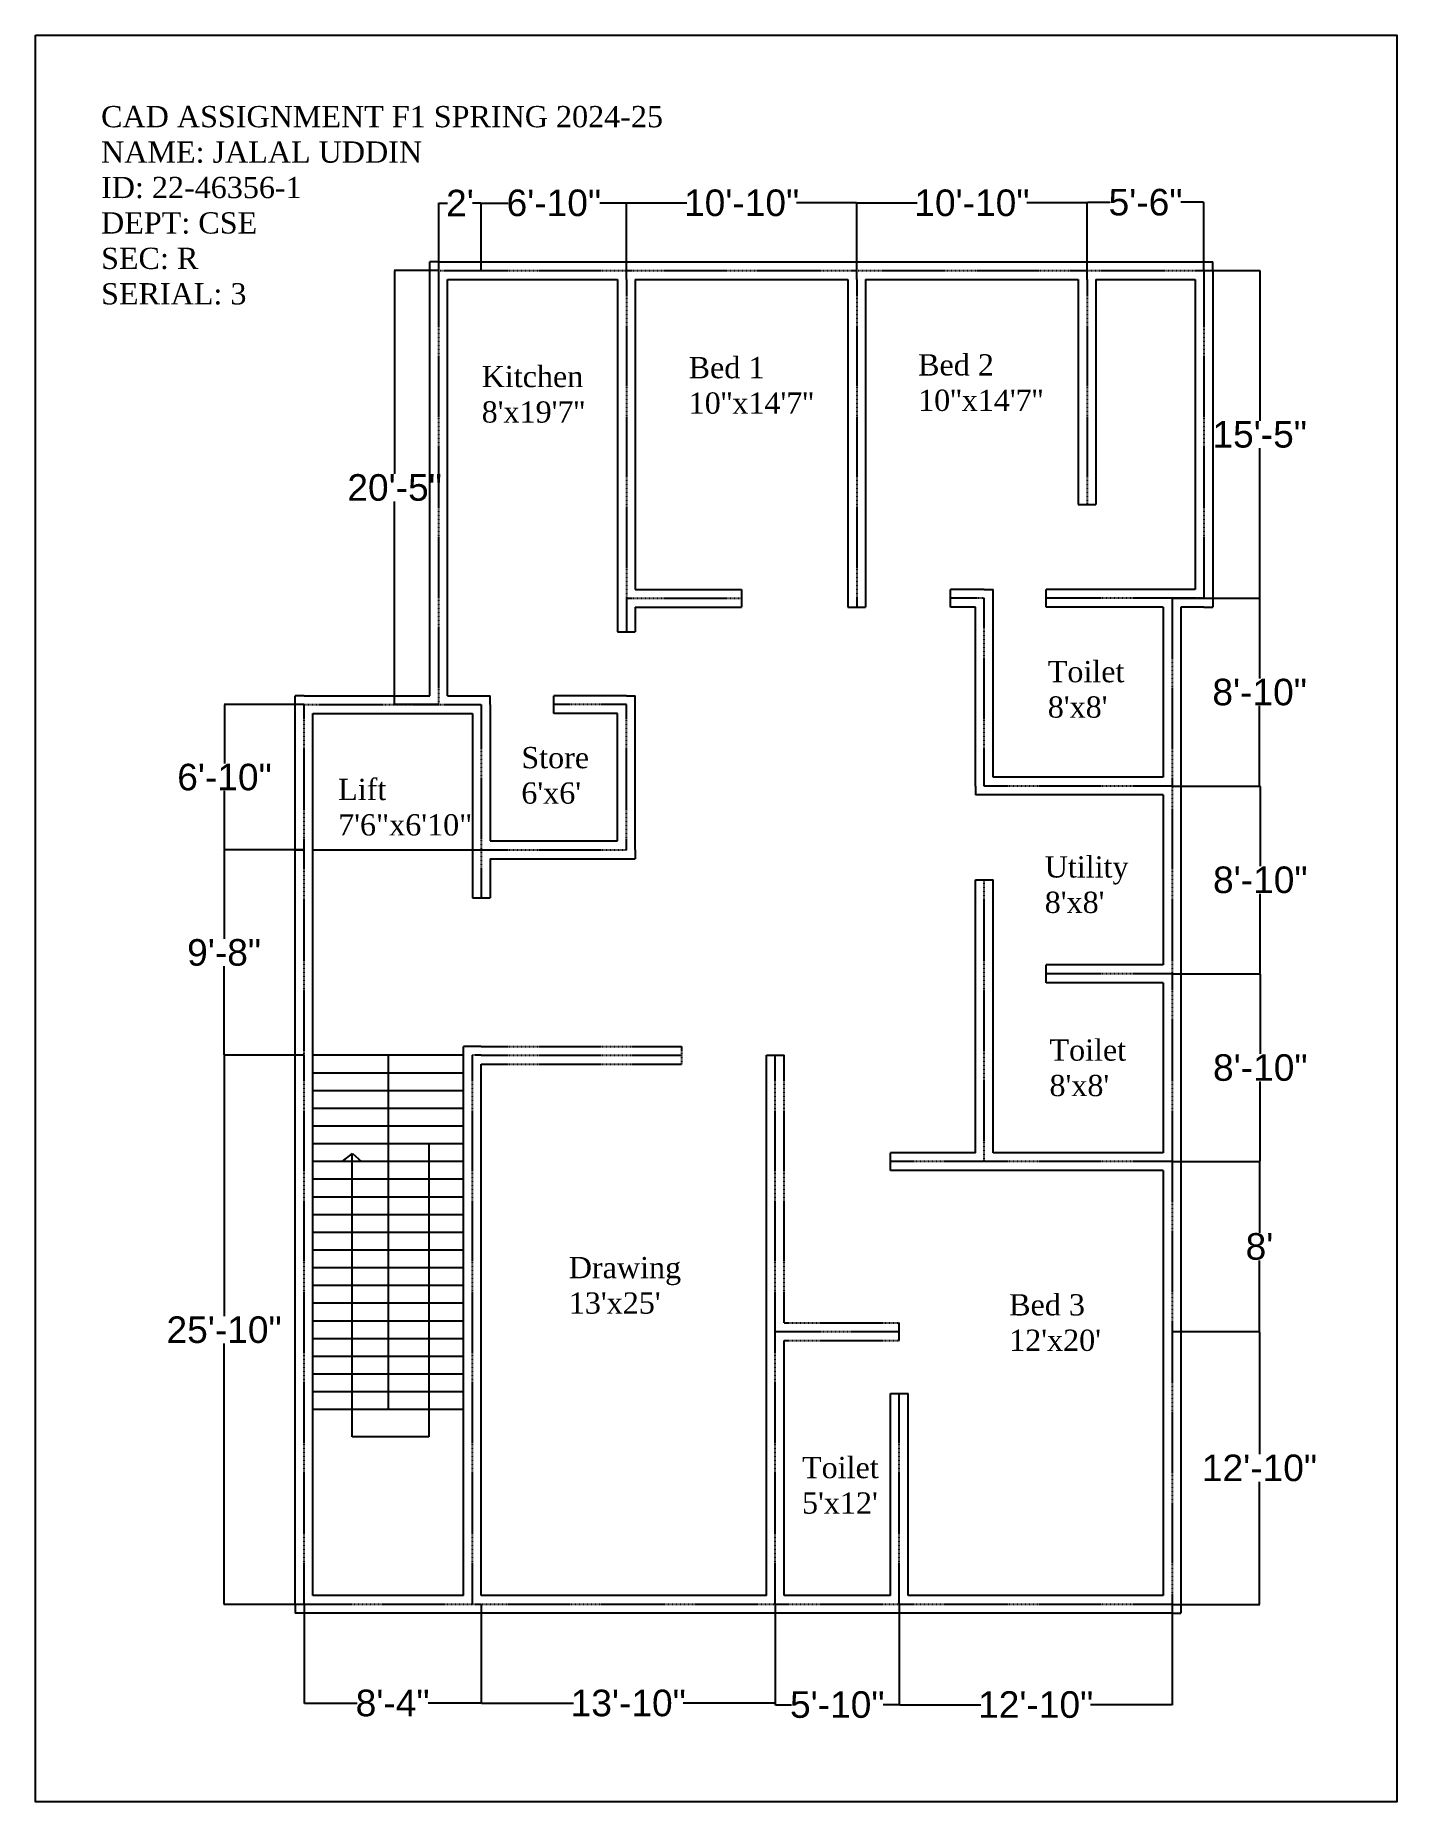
# Model space of a CAD drawing. Header units: inches. Extents: x 288 to 1057, y 70 to 1068.
import ezdxf

# ---------------------------------------------------------------- set-up
doc = ezdxf.new("R2010")
doc.units = ezdxf.units.IN
doc.header["$MEASUREMENT"] = 0
doc.linetypes.add('DASHED', pattern=[0.75, 0.5, -0.25])
doc.styles.get("Standard").update_dxf_attribs({"font": 'Arial.ttf'})
doc.dimstyles.get("Standard").update_dxf_attribs({"dimtxt": 15, "dimasz": 0.18, "dimexe": 0.18, "dimexo": 0.0625, "dimgap": 0.09, "dimtad": 0, "dimtih": 1, "dimtoh": 1, "dimdec": 0, "dimzin": 2, "dimdsep": 46, "dimlunit": 4, "dimtxsty": 'Standard', "dimcen": 0.09, "dimclrt": 5, "dimadec": 0, "dimazin": 0, "dimtfac": 1, "dimtdec": 0, "dimtofl": 0, "dimtmove": 0, "dimatfit": 3, "dimfxl": 1, "dimtolj": 1, "dimtzin": 0, "dimarcsym": 0})

# ---------------------------------------------------------------- blocks, each defined once
blk = doc.blocks.new('*D22')
at = {"color": 0, "lineweight": -2, "transparency": 16777216}
for p, q in [((516.13, 934.79), (516.13, 973.06)), ((516.31, 972.88), (521.01, 972.88)), ((539.95, 972.88), (535.25, 972.88)), ((540.13, 934.79), (540.13, 973.06))]:
    blk.add_line(p, q, dxfattribs=at)
at = {"color": 0, "transparency": 16777216}
for points in [[(516.31, 972.91), (516.31, 972.85), (516.13, 972.88)], [(539.95, 972.91), (539.95, 972.85), (540.13, 972.88)]]:
    blk.add_solid(points, dxfattribs=at)
at = {"layer": 'Defpoints', "color": 0, "transparency": 16777216}
for p in [(516.13, 972.88), (516.13, 934.73), (540.13, 934.73)]:
    blk.add_point(p, dxfattribs=at)
at = {"color": 5, "transparency": 16777216, "insert": (528.13, 972.88), "char_height": 15, "attachment_point": 5}
blk.add_mtext("\\A1;2'", dxfattribs=at)
blk = doc.blocks.new('*D23')
at = {"color": 0, "lineweight": -2, "transparency": 16777216}
for p, q in [((540.13, 934.79), (540.13, 973.1)), ((540.31, 972.92), (555.24, 972.92)), ((621.95, 972.92), (607.03, 972.92)), ((622.13, 934.79), (622.13, 973.1))]:
    blk.add_line(p, q, dxfattribs=at)
at = {"color": 0, "transparency": 16777216}
for points in [[(540.31, 972.95), (540.31, 972.89), (540.13, 972.92)], [(621.95, 972.95), (621.95, 972.89), (622.13, 972.92)]]:
    blk.add_solid(points, dxfattribs=at)
at = {"layer": 'Defpoints', "color": 0, "transparency": 16777216}
for p in [(622.13, 972.92), (540.13, 934.73), (622.13, 934.73)]:
    blk.add_point(p, dxfattribs=at)
at = {"color": 5, "transparency": 16777216, "insert": (581.13, 972.92), "char_height": 15, "attachment_point": 5}
blk.add_mtext('\\A1;6\'-10"', dxfattribs=at)
blk = doc.blocks.new('*D24')
at = {"color": 0, "lineweight": -2, "transparency": 16777216}
for p, q in [((622.13, 934.79), (622.13, 973.13)), ((622.31, 972.95), (656.16, 972.95)), ((751.95, 972.95), (718.11, 972.95)), ((752.13, 934.79), (752.13, 973.13))]:
    blk.add_line(p, q, dxfattribs=at)
at = {"color": 0, "transparency": 16777216}
for points in [[(622.31, 972.98), (622.31, 972.92), (622.13, 972.95)], [(751.95, 972.98), (751.95, 972.92), (752.13, 972.95)]]:
    blk.add_solid(points, dxfattribs=at)
at = {"layer": 'Defpoints', "color": 0, "transparency": 16777216}
for p in [(752.13, 972.95), (622.13, 934.73), (752.13, 934.73)]:
    blk.add_point(p, dxfattribs=at)
at = {"color": 5, "transparency": 16777216, "insert": (687.13, 972.95), "char_height": 15, "attachment_point": 5}
blk.add_mtext('\\A1;10\'-10"', dxfattribs=at)
blk = doc.blocks.new('*D25')
at = {"color": 0, "lineweight": -2, "transparency": 16777216}
for p, q in [((752.13, 934.79), (752.13, 973.13)), ((752.31, 972.95), (786.16, 972.95)), ((881.95, 972.95), (848.11, 972.95)), ((882.13, 934.79), (882.13, 973.13))]:
    blk.add_line(p, q, dxfattribs=at)
at = {"color": 0, "transparency": 16777216}
for points in [[(752.31, 972.98), (752.31, 972.92), (752.13, 972.95)], [(881.95, 972.98), (881.95, 972.92), (882.13, 972.95)]]:
    blk.add_solid(points, dxfattribs=at)
at = {"layer": 'Defpoints', "color": 0, "transparency": 16777216}
for p in [(882.13, 972.95), (752.13, 934.73), (882.13, 934.73)]:
    blk.add_point(p, dxfattribs=at)
at = {"color": 5, "transparency": 16777216, "insert": (817.13, 972.95), "char_height": 15, "attachment_point": 5}
blk.add_mtext('\\A1;10\'-10"', dxfattribs=at)
blk = doc.blocks.new('*D26')
at = {"color": 0, "lineweight": -2, "transparency": 16777216}
for p, q in [((882.13, 934.79), (882.13, 973.48)), ((882.31, 973.3), (895.11, 973.3)), ((947.95, 973.3), (935.16, 973.3)), ((948.13, 934.79), (948.13, 973.48))]:
    blk.add_line(p, q, dxfattribs=at)
at = {"color": 0, "transparency": 16777216}
for points in [[(882.31, 973.33), (882.31, 973.27), (882.13, 973.3)], [(947.95, 973.33), (947.95, 973.27), (948.13, 973.3)]]:
    blk.add_solid(points, dxfattribs=at)
at = {"layer": 'Defpoints', "color": 0, "transparency": 16777216}
for p in [(948.13, 973.3), (882.13, 934.73), (948.13, 934.73)]:
    blk.add_point(p, dxfattribs=at)
at = {"color": 5, "transparency": 16777216, "insert": (915.13, 973.3), "char_height": 15, "attachment_point": 5}
blk.add_mtext('\\A1;5\'-6"', dxfattribs=at)
blk = doc.blocks.new('*D27')
at = {"color": 0, "lineweight": -2, "transparency": 16777216}
for p, q in [((948.19, 934.73), (979.76, 934.73)), ((979.58, 934.55), (979.58, 849.98)), ((979.58, 749.91), (979.58, 834.48)), ((948.19, 749.73), (979.76, 749.73))]:
    blk.add_line(p, q, dxfattribs=at)
at = {"color": 0, "transparency": 16777216}
for points in [[(979.55, 934.55), (979.61, 934.55), (979.58, 934.73)], [(979.55, 749.91), (979.61, 749.91), (979.58, 749.73)]]:
    blk.add_solid(points, dxfattribs=at)
at = {"layer": 'Defpoints', "color": 0, "transparency": 16777216}
for p in [(948.13, 934.73), (948.13, 749.73), (979.58, 749.73)]:
    blk.add_point(p, dxfattribs=at)
at = {"color": 5, "transparency": 16777216, "insert": (979.58, 842.23), "char_height": 15, "attachment_point": 5}
blk.add_mtext('\\A1;15\'-5"', dxfattribs=at)
blk = doc.blocks.new('*D28')
at = {"color": 0, "lineweight": -2, "transparency": 16777216}
for p, q in [((930.19, 749.73), (979.75, 749.73)), ((979.57, 749.55), (979.57, 704.48)), ((979.57, 643.91), (979.57, 688.98)), ((930.19, 643.73), (979.75, 643.73))]:
    blk.add_line(p, q, dxfattribs=at)
at = {"color": 0, "transparency": 16777216}
for points in [[(979.54, 749.55), (979.6, 749.55), (979.57, 749.73)], [(979.54, 643.91), (979.6, 643.91), (979.57, 643.73)]]:
    blk.add_solid(points, dxfattribs=at)
at = {"layer": 'Defpoints', "color": 0, "transparency": 16777216}
for p in [(930.13, 749.73), (930.13, 643.73), (979.57, 643.73)]:
    blk.add_point(p, dxfattribs=at)
at = {"color": 5, "transparency": 16777216, "insert": (979.57, 696.73), "char_height": 15, "attachment_point": 5}
blk.add_mtext('\\A1;8\'-10"', dxfattribs=at)
blk = doc.blocks.new('*D29')
at = {"color": 0, "lineweight": -2, "transparency": 16777216}
for p, q in [((930.19, 643.73), (980.11, 643.73)), ((979.93, 643.55), (979.93, 598.48)), ((979.93, 537.91), (979.93, 582.98)), ((930.19, 537.73), (980.11, 537.73))]:
    blk.add_line(p, q, dxfattribs=at)
at = {"color": 0, "transparency": 16777216}
for points in [[(979.9, 643.55), (979.96, 643.55), (979.93, 643.73)], [(979.9, 537.91), (979.96, 537.91), (979.93, 537.73)]]:
    blk.add_solid(points, dxfattribs=at)
at = {"layer": 'Defpoints', "color": 0, "transparency": 16777216}
for p in [(930.13, 643.73), (930.13, 537.73), (979.93, 537.73)]:
    blk.add_point(p, dxfattribs=at)
at = {"color": 5, "transparency": 16777216, "insert": (979.93, 590.73), "char_height": 15, "attachment_point": 5}
blk.add_mtext('\\A1;8\'-10"', dxfattribs=at)
blk = doc.blocks.new('*D30')
at = {"color": 0, "lineweight": -2, "transparency": 16777216}
for p, q in [((930.19, 537.73), (980.11, 537.73)), ((979.93, 537.55), (979.93, 492.48)), ((979.93, 431.91), (979.93, 476.98)), ((930.19, 431.73), (980.11, 431.73))]:
    blk.add_line(p, q, dxfattribs=at)
at = {"color": 0, "transparency": 16777216}
for points in [[(979.9, 537.55), (979.96, 537.55), (979.93, 537.73)], [(979.9, 431.91), (979.96, 431.91), (979.93, 431.73)]]:
    blk.add_solid(points, dxfattribs=at)
at = {"layer": 'Defpoints', "color": 0, "transparency": 16777216}
for p in [(930.13, 537.73), (930.13, 431.73), (979.93, 431.73)]:
    blk.add_point(p, dxfattribs=at)
at = {"color": 5, "transparency": 16777216, "insert": (979.93, 484.73), "char_height": 15, "attachment_point": 5}
blk.add_mtext('\\A1;8\'-10"', dxfattribs=at)
blk = doc.blocks.new('*D31')
at = {"color": 0, "lineweight": -2, "transparency": 16777216}
for p, q in [((930.19, 431.73), (979.64, 431.73)), ((979.46, 431.55), (979.46, 391.48)), ((979.46, 335.91), (979.46, 375.98)), ((930.19, 335.73), (979.64, 335.73))]:
    blk.add_line(p, q, dxfattribs=at)
at = {"color": 0, "transparency": 16777216}
for points in [[(979.43, 431.55), (979.49, 431.55), (979.46, 431.73)], [(979.43, 335.91), (979.49, 335.91), (979.46, 335.73)]]:
    blk.add_solid(points, dxfattribs=at)
at = {"layer": 'Defpoints', "color": 0, "transparency": 16777216}
for p in [(930.13, 431.73), (979.46, 431.73), (930.13, 335.73)]:
    blk.add_point(p, dxfattribs=at)
at = {"color": 5, "transparency": 16777216, "insert": (979.46, 383.73), "char_height": 15, "attachment_point": 5}
blk.add_mtext("\\A1;8'", dxfattribs=at)
blk = doc.blocks.new('*D32')
at = {"color": 0, "lineweight": -2, "transparency": 16777216}
for p, q in [((930.19, 335.73), (979.64, 335.73)), ((979.46, 335.55), (979.46, 266.48)), ((979.46, 181.91), (979.46, 250.98)), ((930.19, 181.73), (979.64, 181.73))]:
    blk.add_line(p, q, dxfattribs=at)
at = {"color": 0, "transparency": 16777216}
for points in [[(979.43, 335.55), (979.49, 335.55), (979.46, 335.73)], [(979.43, 181.91), (979.49, 181.91), (979.46, 181.73)]]:
    blk.add_solid(points, dxfattribs=at)
at = {"layer": 'Defpoints', "color": 0, "transparency": 16777216}
for p in [(930.13, 335.73), (930.13, 181.73), (979.46, 181.73)]:
    blk.add_point(p, dxfattribs=at)
at = {"color": 5, "transparency": 16777216, "insert": (979.46, 258.73), "char_height": 15, "attachment_point": 5}
blk.add_mtext('\\A1;12\'-10"', dxfattribs=at)
blk = doc.blocks.new('*D33')
at = {"color": 0, "lineweight": -2, "transparency": 16777216}
for p, q in [((776.13, 181.67), (776.13, 124.91)), ((930.13, 181.67), (930.13, 124.91)), ((776.31, 125.09), (822.16, 125.09)), ((929.95, 125.09), (884.11, 125.09))]:
    blk.add_line(p, q, dxfattribs=at)
at = {"color": 0, "transparency": 16777216}
for points in [[(776.31, 125.12), (776.31, 125.06), (776.13, 125.09)], [(929.95, 125.12), (929.95, 125.06), (930.13, 125.09)]]:
    blk.add_solid(points, dxfattribs=at)
at = {"layer": 'Defpoints', "color": 0, "transparency": 16777216}
for p in [(776.13, 181.73), (930.13, 181.73), (776.13, 125.09)]:
    blk.add_point(p, dxfattribs=at)
at = {"color": 5, "transparency": 16777216, "insert": (853.13, 125.09), "char_height": 15, "attachment_point": 5}
blk.add_mtext('\\A1;12\'-10"', dxfattribs=at)
blk = doc.blocks.new('*D34')
at = {"color": 0, "lineweight": -2, "transparency": 16777216}
for p, q in [((706.13, 181.67), (706.13, 124.91)), ((776.13, 181.67), (776.13, 124.91)), ((706.31, 125.09), (715.28, 125.09)), ((775.95, 125.09), (766.99, 125.09))]:
    blk.add_line(p, q, dxfattribs=at)
at = {"color": 0, "transparency": 16777216}
for points in [[(706.31, 125.12), (706.31, 125.06), (706.13, 125.09)], [(775.95, 125.12), (775.95, 125.06), (776.13, 125.09)]]:
    blk.add_solid(points, dxfattribs=at)
at = {"layer": 'Defpoints', "color": 0, "transparency": 16777216}
for p in [(706.13, 181.73), (776.13, 181.73), (776.13, 125.09)]:
    blk.add_point(p, dxfattribs=at)
at = {"color": 5, "transparency": 16777216, "insert": (741.13, 125.09), "char_height": 15, "attachment_point": 5}
blk.add_mtext('\\A1;5\'-10"', dxfattribs=at)
blk = doc.blocks.new('*D35')
at = {"color": 0, "lineweight": -2, "transparency": 16777216}
for p, q in [((540.13, 181.67), (540.13, 125.8)), ((706.13, 181.67), (706.13, 125.8)), ((540.31, 125.98), (592.16, 125.98)), ((705.95, 125.98), (654.11, 125.98))]:
    blk.add_line(p, q, dxfattribs=at)
at = {"color": 0, "transparency": 16777216}
for points in [[(540.31, 126.01), (540.31, 125.95), (540.13, 125.98)], [(705.95, 126.01), (705.95, 125.95), (706.13, 125.98)]]:
    blk.add_solid(points, dxfattribs=at)
at = {"layer": 'Defpoints', "color": 0, "transparency": 16777216}
for p in [(540.13, 181.73), (706.13, 181.73), (540.13, 125.98)]:
    blk.add_point(p, dxfattribs=at)
at = {"color": 5, "transparency": 16777216, "insert": (623.13, 125.98), "char_height": 15, "attachment_point": 5}
blk.add_mtext('\\A1;13\'-10"', dxfattribs=at)
blk = doc.blocks.new('*D36')
at = {"color": 0, "lineweight": -2, "transparency": 16777216}
for p, q in [((440.13, 181.67), (440.13, 125.8)), ((540.13, 181.67), (540.13, 125.8)), ((440.31, 125.98), (470.1, 125.98)), ((539.95, 125.98), (510.17, 125.98))]:
    blk.add_line(p, q, dxfattribs=at)
at = {"color": 0, "transparency": 16777216}
for points in [[(440.31, 126.01), (440.31, 125.95), (440.13, 125.98)], [(539.95, 126.01), (539.95, 125.95), (540.13, 125.98)]]:
    blk.add_solid(points, dxfattribs=at)
at = {"layer": 'Defpoints', "color": 0, "transparency": 16777216}
for p in [(440.13, 181.73), (540.13, 181.73), (540.13, 125.98)]:
    blk.add_point(p, dxfattribs=at)
at = {"color": 5, "transparency": 16777216, "insert": (490.13, 125.98), "char_height": 15, "attachment_point": 5}
blk.add_mtext('\\A1;8\'-4"', dxfattribs=at)
blk = doc.blocks.new('*D37')
at = {"color": 0, "lineweight": -2, "transparency": 16777216}
for p, q in [((516.07, 934.73), (491.07, 934.73)), ((491.25, 934.55), (491.25, 819.98)), ((491.25, 689.91), (491.25, 804.48)), ((516.07, 689.73), (491.07, 689.73))]:
    blk.add_line(p, q, dxfattribs=at)
at = {"color": 0, "transparency": 16777216}
for points in [[(491.22, 934.55), (491.28, 934.55), (491.25, 934.73)], [(491.22, 689.91), (491.28, 689.91), (491.25, 689.73)]]:
    blk.add_solid(points, dxfattribs=at)
at = {"layer": 'Defpoints', "color": 0, "transparency": 16777216}
for p in [(516.13, 934.73), (491.25, 689.73), (516.13, 689.73)]:
    blk.add_point(p, dxfattribs=at)
at = {"color": 5, "transparency": 16777216, "insert": (491.25, 812.23), "char_height": 15, "attachment_point": 5}
blk.add_mtext('\\A1;20\'-5"', dxfattribs=at)
blk = doc.blocks.new('*D38')
at = {"color": 0, "lineweight": -2, "transparency": 16777216}
for p, q in [((440.07, 689.73), (395.04, 689.73)), ((395.22, 689.55), (395.22, 656.48)), ((395.22, 607.91), (395.22, 640.98)), ((440.07, 607.73), (395.04, 607.73))]:
    blk.add_line(p, q, dxfattribs=at)
at = {"color": 0, "transparency": 16777216}
for points in [[(395.19, 689.55), (395.25, 689.55), (395.22, 689.73)], [(395.19, 607.91), (395.25, 607.91), (395.22, 607.73)]]:
    blk.add_solid(points, dxfattribs=at)
at = {"layer": 'Defpoints', "color": 0, "transparency": 16777216}
for p in [(440.13, 689.73), (395.22, 607.73), (440.13, 607.73)]:
    blk.add_point(p, dxfattribs=at)
at = {"color": 5, "transparency": 16777216, "insert": (395.22, 648.73), "char_height": 15, "attachment_point": 5}
blk.add_mtext('\\A1;6\'-10"', dxfattribs=at)
blk = doc.blocks.new('*D39')
at = {"color": 0, "lineweight": -2, "transparency": 16777216}
for p, q in [((440.07, 607.73), (394.82, 607.73)), ((395, 607.55), (395, 557.48)), ((395, 491.91), (395, 541.98)), ((440.07, 491.73), (394.82, 491.73))]:
    blk.add_line(p, q, dxfattribs=at)
at = {"color": 0, "transparency": 16777216}
for points in [[(394.97, 607.55), (395.03, 607.55), (395, 607.73)], [(394.97, 491.91), (395.03, 491.91), (395, 491.73)]]:
    blk.add_solid(points, dxfattribs=at)
at = {"layer": 'Defpoints', "color": 0, "transparency": 16777216}
for p in [(395, 607.73), (440.13, 607.73), (440.13, 491.73)]:
    blk.add_point(p, dxfattribs=at)
at = {"color": 5, "transparency": 16777216, "insert": (395, 549.73), "char_height": 15, "attachment_point": 5}
blk.add_mtext('\\A1;9\'-8"', dxfattribs=at)
blk = doc.blocks.new('*D40')
at = {"color": 0, "lineweight": -2, "transparency": 16777216}
for p, q in [((440.07, 491.73), (394.82, 491.73)), ((395, 491.55), (395, 344.48)), ((395, 181.91), (395, 328.98)), ((440.07, 181.73), (394.82, 181.73))]:
    blk.add_line(p, q, dxfattribs=at)
at = {"color": 0, "transparency": 16777216}
for points in [[(394.97, 491.55), (395.03, 491.55), (395, 491.73)], [(394.97, 181.91), (395.03, 181.91), (395, 181.73)]]:
    blk.add_solid(points, dxfattribs=at)
at = {"layer": 'Defpoints', "color": 0, "transparency": 16777216}
for p in [(440.13, 491.73), (395, 181.73), (440.13, 181.73)]:
    blk.add_point(p, dxfattribs=at)
at = {"color": 5, "transparency": 16777216, "insert": (395, 336.73), "char_height": 15, "attachment_point": 5}
blk.add_mtext('\\A1;25\'-10"', dxfattribs=at)

msp = doc.modelspace()

# ---------------------------------------------------------------- linework, layer by layer
for p, q in [((511.13, 934.73), (511.13, 939.73)), ((516.13, 939.73), (511.13, 939.73)), ((516.13, 939.73), (540.13, 939.73)), ((540.13, 939.73), (622.13, 939.73)), ((622.13, 939.73), (752.13, 939.73)), ((752.13, 939.73), (882.13, 939.73)), ((882.13, 939.73), (948.13, 939.73)), ((948.13, 939.73), (953.13, 939.73)), ((953.13, 934.73), (953.13, 939.73)), ((511.13, 694.73), (511.13, 934.73)), ((521.13, 929.73), (540.13, 929.73)), ((521.13, 694.73), (521.13, 929.73)), ((540.13, 929.73), (617.13, 929.73)), ((617.13, 929.73), (617.13, 730.73)), ((617.13, 929.73), (617.13, 749.79)), ((627.13, 929.73), (747.13, 929.73)), ((627.13, 929.73), (627.13, 754.79)), ((747.13, 929.73), (747.13, 744.73)), ((757.13, 929.73), (877.13, 929.73)), ((757.13, 929.73), (757.13, 744.73)), ((877.13, 929.73), (877.13, 802.73)), ((887.13, 929.73), (943.13, 929.73)), ((887.13, 929.73), (887.13, 802.73)), ((943.13, 929.73), (943.13, 754.73)), ((953.13, 934.73), (953.13, 749.73)), ((877.13, 802.73), (887.13, 802.73)), ((627.13, 754.79), (687.13, 754.79)), ((687.13, 754.79), (687.13, 744.79)), ((824.13, 754.73), (805.13, 754.73)), ((805.13, 744.73), (805.13, 754.73)), ((824.13, 754.73), (829.13, 754.73)), ((829.13, 749.73), (829.13, 754.73)), ((829.13, 648.73), (829.13, 749.73)), ((930.13, 754.73), (859.13, 754.73)), ((859.13, 744.73), (859.13, 754.73)), ((943.13, 754.73), (930.13, 754.73)), ((953.13, 749.73), (953.13, 744.73)), ((627.13, 744.79), (627.13, 730.73)), ((627.13, 744.79), (687.13, 744.79)), ((747.13, 744.73), (757.13, 744.73)), ((819.13, 744.73), (805.13, 744.73)), ((819.13, 643.73), (819.13, 744.73)), ((925.13, 744.73), (859.13, 744.73)), ((925.13, 744.73), (925.13, 648.73)), ((948.13, 744.73), (935.13, 744.73)), ((935.13, 744.73), (935.13, 643.73)), ((948.13, 744.73), (953.13, 744.73)), ((617.13, 730.73), (627.13, 730.73)), ((435.13, 689.73), (435.13, 694.73)), ((440.13, 694.73), (435.13, 694.73)), ((435.13, 607.73), (435.13, 689.73)), ((440.13, 694.73), (511.13, 694.73)), ((521.13, 694.73), (540.13, 694.73)), ((540.13, 694.73), (545.13, 694.73)), ((545.13, 689.73), (545.13, 694.73)), ((545.13, 689.73), (545.13, 612.73)), ((622.13, 694.73), (581.13, 694.73)), ((581.13, 684.73), (581.13, 694.73)), ((622.13, 694.73), (627.13, 694.73)), ((627.13, 689.73), (627.13, 694.73)), ((627.13, 607.73), (627.13, 689.73)), ((445.13, 607.73), (445.13, 684.73)), ((445.13, 684.73), (516.13, 684.73)), ((516.13, 684.73), (535.13, 684.73)), ((535.13, 684.73), (535.13, 580.73)), ((617.13, 684.73), (581.13, 684.73)), ((617.13, 612.73), (617.13, 684.73)), ((925.13, 648.73), (829.13, 648.73)), ((819.13, 643.73), (819.13, 638.73)), ((824.13, 638.73), (819.13, 638.73)), ((925.13, 638.73), (824.13, 638.73)), ((925.13, 638.73), (925.13, 542.73)), ((935.13, 643.73), (935.13, 537.73)), ((545.13, 612.73), (617.13, 612.73)), ((435.13, 491.73), (435.13, 607.73)), ((435.13, 607.73), (440.13, 607.73)), ((445.13, 491.73), (445.13, 607.73)), ((445.13, 607.73), (540.13, 607.73)), ((545.13, 602.73), (622.13, 602.73)), ((545.13, 602.73), (545.13, 580.73)), ((622.13, 602.73), (627.1, 602.73)), ((627.13, 607.73), (627.1, 602.73)), ((819.13, 436.73), (819.13, 590.73)), ((819.13, 590.73), (829.13, 590.73)), ((829.13, 436.73), (829.13, 590.73)), ((535.13, 580.73), (545.13, 580.73)), ((925.13, 542.73), (859.13, 542.73)), ((859.13, 532.73), (859.13, 542.73)), ((925.13, 532.73), (859.13, 532.73)), ((925.13, 532.73), (925.13, 436.73)), ((935.13, 537.73), (935.13, 431.73)), ((435.13, 181.73), (435.13, 491.73)), ((445.13, 186.73), (445.13, 491.73)), ((530.13, 491.73), (445.13, 491.73)), ((445.13, 491.73), (445.13, 491.73)), ((445.13, 491.73), (445.13, 491.73)), ((445.13, 491.73), (445.13, 491.73)), ((487.63, 491.73), (487.63, 291.73)), ((540.13, 496.73), (530.13, 496.73)), ((530.13, 491.73), (530.13, 496.73)), ((530.13, 186.73), (530.13, 491.73)), ((701.13, 186.73), (701.13, 491.73)), ((701.13, 491.73), (711.13, 491.73)), ((530.13, 481.73), (445.13, 481.73)), ((540.13, 186.73), (540.13, 486.73)), ((530.13, 471.73), (445.13, 471.73)), ((530.13, 461.73), (445.13, 461.73)), ((530.13, 451.73), (445.13, 451.73)), ((530.13, 441.73), (445.13, 441.73)), ((510.56, 441.73), (510.56, 276.36)), ((530.13, 431.73), (445.13, 431.73)), ((467.36, 436.27), (461.48, 431.69)), ((467.38, 276.36), (467.38, 436.39)), ((467.43, 436.33), (472.62, 431.69)), ((819.13, 436.73), (771.13, 436.73)), ((771.13, 426.73), (771.13, 436.73)), ((925.13, 436.73), (829.13, 436.73)), ((935.13, 431.73), (935.13, 335.73)), ((530.13, 421.73), (445.13, 421.73)), ((925.13, 426.73), (771.13, 426.73)), ((925.13, 426.73), (925.13, 335.73)), ((530.13, 411.73), (445.13, 411.73)), ((530.13, 401.73), (445.13, 401.73)), ((530.13, 391.73), (445.13, 391.73)), ((530.13, 381.73), (445.13, 381.73)), ((530.13, 371.73), (445.13, 371.73)), ((530.13, 361.73), (445.13, 361.73)), ((530.13, 351.73), (445.13, 351.73)), ((530.13, 341.73), (445.13, 341.73)), ((776.13, 330.73), (776.13, 340.73)), ((530.13, 331.73), (445.13, 331.73)), ((711.13, 186.73), (711.13, 330.73)), ((925.13, 335.73), (925.13, 186.73)), ((935.13, 335.73), (935.13, 181.73)), ((530.13, 321.73), (445.13, 321.73)), ((530.13, 311.73), (445.13, 311.73)), ((530.13, 301.73), (445.13, 301.73)), ((771.13, 186.73), (771.13, 300.73)), ((771.13, 300.73), (781.13, 300.73)), ((781.13, 186.73), (781.13, 300.73)), ((530.13, 291.73), (445.13, 291.73)), ((510.56, 276.36), (467.38, 276.36)), ((435.13, 181.73), (435.13, 176.73)), ((530.13, 186.73), (445.13, 186.73)), ((701.13, 186.73), (540.13, 186.73)), ((771.13, 186.73), (711.13, 186.73)), ((925.13, 186.73), (781.13, 186.73)), ((935.13, 181.73), (935.13, 176.73)), ((440.13, 176.73), (435.13, 176.73)), ((540.13, 176.73), (440.13, 176.73)), ((706.13, 176.73), (540.13, 176.73)), ((776.13, 176.73), (706.13, 176.73)), ((930.13, 176.73), (776.13, 176.73)), ((930.13, 176.73), (935.13, 176.73))]:
    msp.add_line(p, q)
at = {"linetype": 'DASHED'}
for p, q in [((516.13, 934.73), (540.13, 934.73)), ((516.13, 689.73), (516.13, 934.73)), ((540.13, 934.73), (622.13, 934.73)), ((617.13, 934.79), (617.13, 934.73)), ((622.13, 934.79), (622.13, 934.73)), ((622.13, 934.73), (752.13, 934.73)), ((622.13, 929.73), (622.13, 934.73)), ((622.13, 929.73), (622.13, 730.73)), ((622.13, 929.73), (622.13, 749.79)), ((627.13, 934.79), (627.13, 934.73)), ((627.13, 929.73), (627.13, 754.79)), ((752.13, 934.73), (882.13, 934.73)), ((752.13, 929.73), (752.13, 934.73)), ((752.13, 929.73), (752.13, 744.73)), ((882.13, 934.73), (948.13, 934.73)), ((882.13, 929.73), (882.13, 934.73)), ((882.13, 929.73), (882.13, 802.73)), ((948.13, 934.73), (948.13, 749.73)), ((622.13, 749.79), (687.13, 749.79)), ((824.13, 749.73), (805.13, 749.73)), ((824.13, 643.73), (824.13, 749.73)), ((930.13, 749.73), (859.13, 749.73)), ((948.13, 749.73), (930.13, 749.73)), ((930.13, 749.73), (930.13, 643.73)), ((435.13, 607.73), (435.13, 689.73)), ((440.13, 607.73), (440.13, 689.73)), ((440.13, 689.73), (516.13, 689.73)), ((516.13, 689.73), (540.13, 689.73)), ((540.13, 689.73), (540.13, 580.73)), ((622.13, 689.73), (581.13, 689.73)), ((622.13, 607.73), (622.13, 689.73)), ((930.13, 643.73), (824.13, 643.73)), ((930.13, 643.73), (930.13, 537.73)), ((930.13, 643.73), (930.13, 643.73)), ((440.13, 491.73), (440.13, 607.73)), ((540.13, 607.73), (622.13, 607.73)), ((824.13, 431.73), (824.13, 590.73)), ((930.13, 537.73), (859.13, 537.73)), ((930.13, 537.73), (930.13, 431.73)), ((440.13, 181.73), (440.13, 491.73)), ((535.13, 181.73), (535.13, 491.73)), ((540.13, 491.73), (535.13, 491.73)), ((540.13, 496.73), (653.13, 496.73)), ((540.13, 491.73), (653.13, 491.73)), ((653.13, 496.73), (653.13, 486.73)), ((706.13, 181.73), (706.13, 491.73)), ((711.13, 340.73), (711.13, 491.73)), ((540.13, 486.73), (653.13, 486.73)), ((930.13, 431.73), (771.13, 431.73)), ((930.13, 431.73), (930.13, 335.73)), ((711.13, 340.73), (776.13, 340.73)), ((706.13, 335.73), (776.13, 335.73)), ((711.13, 330.73), (776.13, 330.73)), ((930.13, 335.73), (930.13, 181.73)), ((776.13, 181.73), (776.13, 300.73)), ((540.13, 181.73), (440.13, 181.73)), ((706.13, 181.73), (540.13, 181.73)), ((776.13, 181.73), (706.13, 181.73)), ((930.13, 181.73), (776.13, 181.73))]:
    msp.add_line(p, q, dxfattribs=at)
msp.add_lwpolyline([(288.44, 1067.59), (1056.91, 1067.59), (1056.91, 70.36), (288.44, 70.36)], close=True)

# ---------------------------------------------------------------- texts
at = {"insert": (325.54, 1027.69), "char_height": 12, "attachment_point": 1}
msp.add_mtext('{\\fTimes New Roman|b0|i0|c0|p18;\\C1;CAD ASSIGNMENT F1 SPRING 2024-25\\PNAME: \\C250;JALAL UDDIN\\P\\C1;ID: \\C250;22-46356-1\\P\\C1;DEPT: \\C250;CSE\\P\\C1;SEC:\\C250; R\\C1;\\PSERIAL: \\C250;3}', dxfattribs=at)
at = {"char_height": 12, "attachment_point": 1}
for s, insert, width in [("{\\fTimes New Roman|b0|i0|c0|p18;Bed 2\\P10''x14'7''}", (786.74, 887.53), 109.7784), ("{\\fTimes New Roman|b0|i0|c0|p18;Kitchen \\P8'x19'7''}", (540.39, 880.95), 109.7784), ("{\\fTimes New Roman|b0|i0|c0|p18;Bed 1\\P10''x14'7''}", (657.23, 885.98), 109.7784), ("{\\fTimes New Roman|b0|i0|c0|p18;Toilet\\P8'x8'}", (859.95, 714.36), 97.6908), ("{\\fTimes New Roman|b0|i0|c0|p18;Store\\P6'x6'}", (562.78, 665.81), 97.6908), ('{\\fTimes New Roman|b0|i0|c0|p18;Lift\\P7\'6"x6\'10"}', (459.38, 647.84), 97.6908), ("{\\fTimes New Roman|b0|i0|c0|p18;Utility\\P8'x8'}", (858.23, 604.09), 97.6908), ("{\\fTimes New Roman|b0|i0|c0|p18;Toilet\\P8'x8'}", (860.92, 500.69), 97.6908), ("{\\fTimes New Roman|b0|i0|c0|p18;Drawing\\P13'x25'}", (589.57, 377.88), 97.6908), ("{\\fTimes New Roman|b0|i0|c0|p18;Bed 3\\P12'x20'}", (838.15, 356.86), 97.6908), ("{\\fTimes New Roman|b0|i0|c0|p18;Toilet\\P5'x12'}", (721.24, 264.98), 97.6908)]:
    msp.add_mtext(s, dxfattribs=dict(at, insert=insert, width=width))

# ---------------------------------------------------------------- dimensions: what is measured, and where the dimension line sits
for base, p1, p2, picture, middle in [((516.13, 972.88), (540.13, 934.73), (516.13, 934.73), '*D22', (528.13, 972.88)), ((622.13, 972.92), (540.13, 934.73), (622.13, 934.73), '*D23', (581.13, 972.92)), ((752.13, 972.95), (622.13, 934.73), (752.13, 934.73), '*D24', (687.13, 972.95)), ((882.13, 972.95), (752.13, 934.73), (882.13, 934.73), '*D25', (817.13, 972.95)), ((948.13, 973.3), (882.13, 934.73), (948.13, 934.73), '*D26', (915.13, 973.3)), ((540.13, 125.98), (440.13, 181.73), (540.13, 181.73), '*D36', (490.13, 125.98)), ((540.13, 125.98), (706.13, 181.73), (540.13, 181.73), '*D35', (623.13, 125.98)), ((776.13, 125.09), (930.13, 181.73), (776.13, 181.73), '*D33', (853.13, 125.09))]:
    dim = msp.add_linear_dim(base=base, p1=p1, p2=p2, dimstyle='Standard')
    dim.commit()
    dim.dimension.update_dxf_attribs({"geometry": picture, "text_midpoint": middle})
for base, p1, p2, picture, middle in [((491.25, 689.73), (516.13, 934.73), (516.13, 689.73), '*D37', (491.25, 812.23)), ((979.58, 749.73), (948.13, 934.73), (948.13, 749.73), '*D27', (979.58, 842.23)), ((979.57, 643.73), (930.13, 749.73), (930.13, 643.73), '*D28', (979.57, 696.73)), ((395.22, 607.73), (440.13, 689.73), (440.13, 607.73), '*D38', (395.22, 648.73)), ((979.93, 537.73), (930.13, 643.73), (930.13, 537.73), '*D29', (979.93, 590.73)), ((395, 607.73), (440.13, 491.73), (440.13, 607.73), '*D39', (395, 549.73)), ((979.93, 431.73), (930.13, 537.73), (930.13, 431.73), '*D30', (979.93, 484.73)), ((395, 181.73), (440.13, 491.73), (440.13, 181.73), '*D40', (395, 336.73)), ((979.46, 431.73), (930.13, 335.73), (930.13, 431.73), '*D31', (979.46, 383.73)), ((979.46, 181.73), (930.13, 335.73), (930.13, 181.73), '*D32', (979.46, 258.73))]:
    dim = msp.add_linear_dim(base=base, p1=p1, p2=p2, angle=90, dimstyle='Standard')
    dim.commit()
    dim.dimension.update_dxf_attribs({"geometry": picture, "text_midpoint": middle})
dim = msp.add_aligned_dim(p1=(706.13, 181.73), p2=(776.13, 181.73), distance=-56.64, dimstyle='Standard')
dim.commit()
dim.dimension.update_dxf_attribs({"geometry": '*D34', "text_midpoint": (741.13, 125.09)})

doc.saveas('drawing.dxf')
